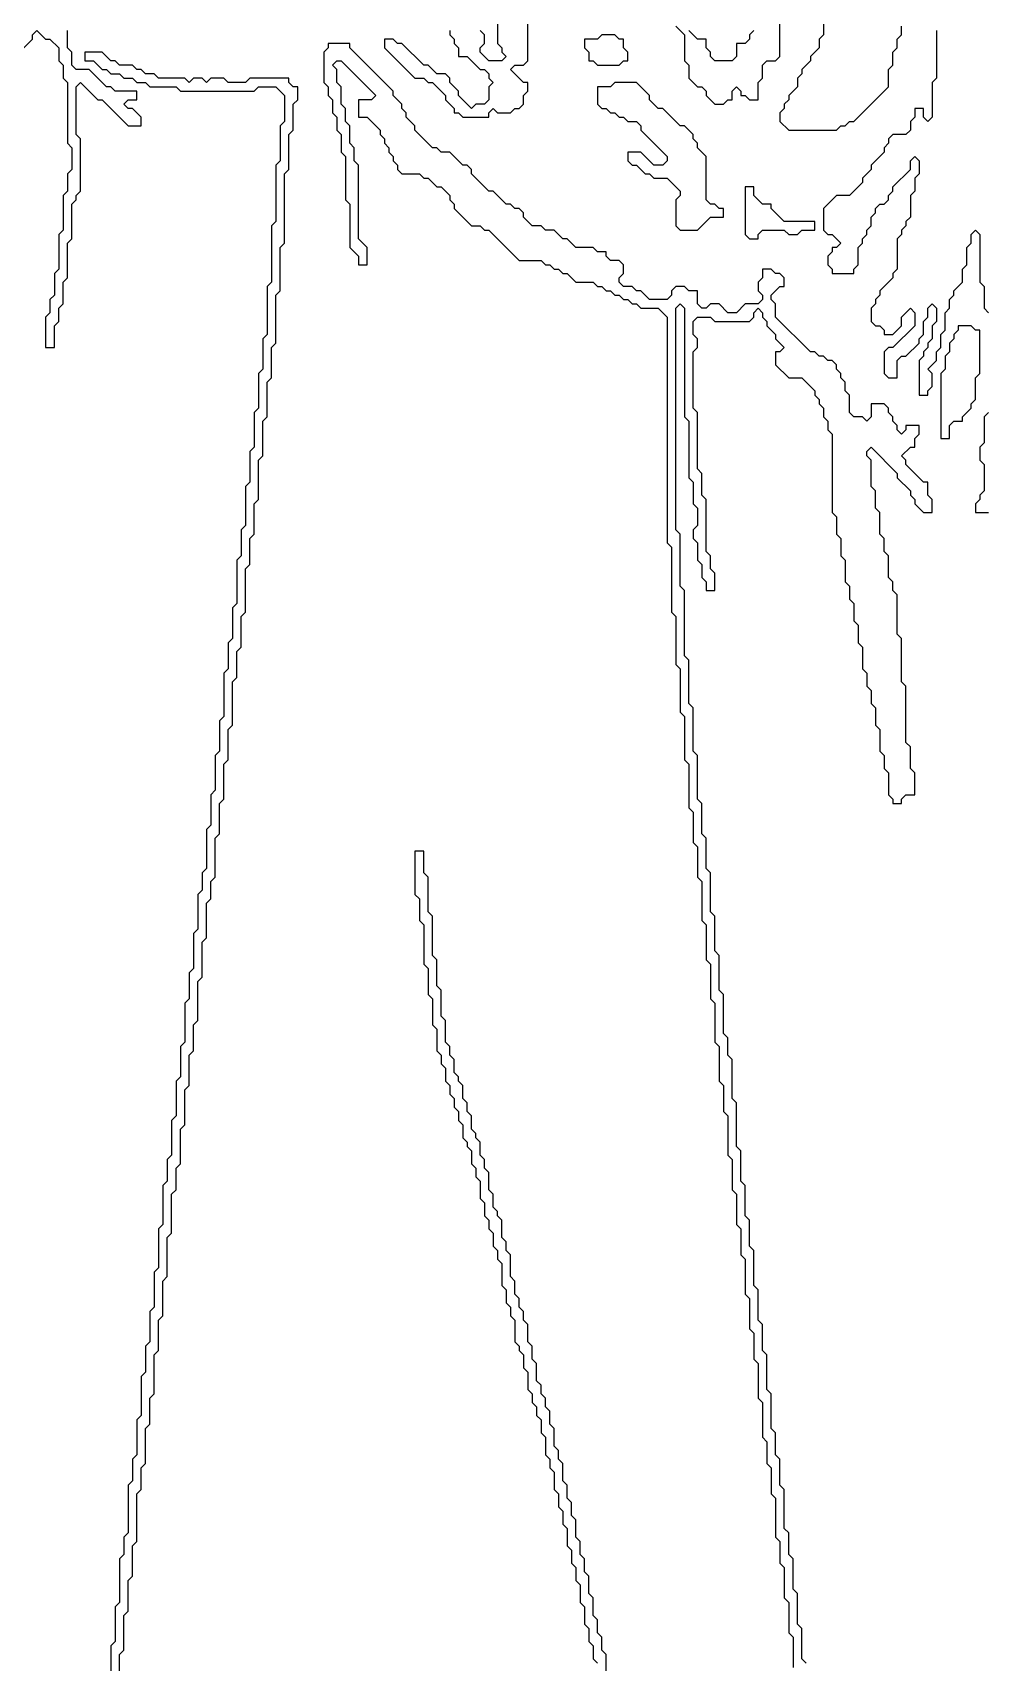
# Model space of a CAD drawing. Header units: metres. Extents: x 0 to 100, y 0 to 129.
# Drawn here: x 46.7 to 52.19, y 50.58 to 59.96 of the extents above; entities that cross this region are included whole.
import ezdxf

# ---------------------------------------------------------------- set-up
doc = ezdxf.new("R2010")
doc.units = ezdxf.units.M

msp = doc.modelspace()

# ---------------------------------------------------------------- linework, layer by layer
for points in [[(49.1, 59.975), (49.1, 59.95), (49.125, 59.925), (49.125, 59.9), (49.15, 59.875), (49.15, 59.825), (49.2, 59.825), (49.275, 59.75), (49.3, 59.75), (49.325, 59.725), (49.325, 59.7), (49.35, 59.675), (49.325, 59.65), (49.325, 59.575), (49.3, 59.55), (49.25, 59.55), (49.225, 59.525), (49.15, 59.6), (49.15, 59.625), (49.1, 59.675), (49.1, 59.7), (49.075, 59.725), (49.025, 59.725), (48.975, 59.775), (48.95, 59.775), (48.825, 59.9), (48.8, 59.9), (48.775, 59.925), (48.725, 59.925), (48.725, 59.875), (48.9, 59.7), (48.95, 59.7), (48.975, 59.675), (49, 59.675), (49.075, 59.6), (49.075, 59.575), (49.125, 59.525), (49.125, 59.5), (49.15, 59.5), (49.175, 59.475), (49.325, 59.475), (49.325, 59.5), (49.35, 59.525), (49.375, 59.5), (49.45, 59.5), (49.475, 59.525), (49.5, 59.525), (49.525, 59.55), (49.525, 59.6), (49.55, 59.625), (49.55, 59.675), (49.525, 59.675), (49.45, 59.75), (49.475, 59.775), (49.525, 59.775), (49.55, 59.8), (49.55, 60.075)], [(50.4, 60), (50.45, 59.95), (50.45, 59.8), (50.475, 59.775), (50.475, 59.7), (50.525, 59.65), (50.55, 59.65), (50.575, 59.625), (50.575, 59.6), (50.625, 59.55), (50.675, 59.55), (50.7, 59.575), (50.725, 59.575), (50.725, 59.625), (50.75, 59.65), (50.775, 59.625), (50.775, 59.6), (50.8, 59.6), (50.825, 59.575), (50.875, 59.575), (50.875, 59.675), (50.9, 59.7), (50.9, 59.775), (50.925, 59.8), (50.975, 59.8), (51, 59.825), (51, 60.125)], [(46.625, 59.85), (46.7, 59.925), (46.7, 59.95), (46.725, 59.975), (46.775, 59.925), (46.8, 59.925), (46.85, 59.875), (46.85, 59.8), (46.875, 59.775), (46.875, 59.7), (46.9, 59.675), (46.9, 59.325), (46.925, 59.3), (46.925, 59.175), (46.9, 59.15), (46.9, 59.05), (46.875, 59.025), (46.875, 58.825), (46.85, 58.8), (46.85, 58.6), (46.825, 58.575), (46.825, 58.45), (46.8, 58.425), (46.8, 58.35), (46.775, 58.325), (46.775, 58.15), (46.825, 58.15), (46.825, 58.275), (46.85, 58.3), (46.85, 58.375), (46.875, 58.4), (46.875, 58.525), (46.9, 58.55), (46.9, 58.75), (46.925, 58.775), (46.925, 58.975), (46.95, 59), (46.95, 59.025), (46.975, 59.05), (46.975, 59.35), (46.95, 59.375), (46.95, 59.65), (46.975, 59.675), (47.075, 59.575), (47.1, 59.575), (47.25, 59.425), (47.325, 59.425), (47.325, 59.475), (47.275, 59.525), (47.25, 59.525), (47.225, 59.55), (47.25, 59.575), (47.3, 59.575), (47.3, 59.625), (47.175, 59.625), (47.15, 59.65), (47.125, 59.65), (47.025, 59.75), (46.95, 59.75), (46.925, 59.775), (46.925, 59.85), (46.9, 59.875), (46.9, 59.975)], [(49.375, 60.025), (49.375, 59.9), (49.4, 59.875), (49.4, 59.85), (49.425, 59.825), (49.4, 59.8), (49.325, 59.8), (49.275, 59.85), (49.275, 59.875), (49.3, 59.9), (49.3, 59.95), (49.275, 59.975)], [(50.85, 59.975), (50.825, 59.95), (50.825, 59.925), (50.8, 59.9), (50.75, 59.9), (50.75, 59.825), (50.725, 59.8), (50.625, 59.8), (50.6, 59.825), (50.6, 59.85), (50.575, 59.875), (50.575, 59.925), (50.525, 59.925), (50.475, 59.975)], [(51.25, 60.025), (51.25, 59.95), (51.225, 59.925), (51.225, 59.875), (51.175, 59.825), (51.175, 59.8), (51.125, 59.75), (51.125, 59.725), (51.1, 59.7), (51.1, 59.65), (51.05, 59.6), (51.05, 59.575), (51.025, 59.55), (51.025, 59.525), (51, 59.5), (51, 59.45), (51.05, 59.4), (51.325, 59.4), (51.35, 59.425), (51.375, 59.425), (51.4, 59.45), (51.425, 59.45), (51.625, 59.65), (51.625, 59.75), (51.65, 59.775), (51.65, 59.85), (51.675, 59.875), (51.675, 59.925), (51.7, 59.95), (51.7, 60)], [(51.9, 59.975), (51.9, 59.7), (51.875, 59.675), (51.875, 59.475), (51.85, 59.45), (51.825, 59.475), (51.825, 59.525), (51.775, 59.525), (51.775, 59.475), (51.75, 59.45), (51.75, 59.4), (51.725, 59.375), (51.65, 59.375), (51.625, 59.35), (51.625, 59.325), (51.6, 59.3), (51.6, 59.275), (51.525, 59.2), (51.525, 59.175), (51.475, 59.125), (51.475, 59.1), (51.4, 59.025), (51.325, 59.025), (51.25, 58.95), (51.25, 58.825), (51.275, 58.8), (51.3, 58.8), (51.35, 58.75), (51.325, 58.725), (51.3, 58.725), (51.3, 58.7), (51.275, 58.675), (51.275, 58.625), (51.3, 58.6), (51.3, 58.575), (51.425, 58.575), (51.425, 58.6), (51.45, 58.625), (51.45, 58.725), (51.475, 58.75), (51.475, 58.775), (51.5, 58.8), (51.5, 58.825), (51.525, 58.85), (51.525, 58.9), (51.55, 58.925), (51.55, 58.95), (51.575, 58.975), (51.6, 58.975), (51.625, 59), (51.625, 59.025), (51.65, 59.05), (51.65, 59.075), (51.75, 59.175), (51.75, 59.225), (51.775, 59.25), (51.8, 59.225), (51.8, 59.15), (51.775, 59.125), (51.775, 59.05), (51.75, 59.025), (51.75, 58.9), (51.725, 58.875), (51.725, 58.85), (51.7, 58.825), (51.7, 58.8), (51.675, 58.775), (51.675, 58.6), (51.65, 58.575), (51.65, 58.55), (51.575, 58.475), (51.575, 58.45), (51.55, 58.425), (51.55, 58.4), (51.525, 58.375), (51.525, 58.3), (51.55, 58.275), (51.575, 58.275), (51.6, 58.25), (51.6, 58.225), (51.65, 58.225), (51.7, 58.275), (51.7, 58.325), (51.75, 58.375), (51.775, 58.35), (51.775, 58.275), (51.65, 58.15), (51.625, 58.15), (51.6, 58.125), (51.6, 58), (51.625, 57.975), (51.675, 57.975), (51.675, 58.075), (51.7, 58.1), (51.725, 58.1), (51.8, 58.175), (51.8, 58.2), (51.825, 58.225), (51.825, 58.3), (51.85, 58.325), (51.85, 58.375), (51.875, 58.4), (51.9, 58.375), (51.9, 58.3), (51.875, 58.275), (51.875, 58.2), (51.85, 58.175), (51.85, 58.15), (51.825, 58.125), (51.825, 58.1), (51.8, 58.075), (51.8, 57.875), (51.85, 57.875), (51.85, 57.9), (51.875, 57.925), (51.875, 58), (51.85, 58.025), (51.9, 58.075), (51.9, 58.125), (51.925, 58.15), (51.925, 58.225), (51.95, 58.25), (51.95, 58.35), (51.975, 58.375), (51.975, 58.425), (52, 58.45), (52, 58.475), (52.05, 58.525), (52.05, 58.6), (52.075, 58.625), (52.075, 58.725), (52.1, 58.75), (52.1, 58.8), (52.125, 58.825), (52.15, 58.8), (52.15, 58.525), (52.175, 58.5), (52.175, 58.375), (52.2, 58.35)], [(48.4, 59.9), (48.4, 59.875), (48.375, 59.85), (48.375, 59.675), (48.4, 59.65), (48.4, 59.6), (48.425, 59.575), (48.425, 59.5), (48.45, 59.475), (48.45, 59.4), (48.475, 59.375), (48.475, 59.275), (48.5, 59.25), (48.5, 59), (48.525, 58.975), (48.525, 58.725), (48.575, 58.675), (48.575, 58.625), (48.625, 58.625), (48.625, 58.725), (48.575, 58.775), (48.575, 59.2), (48.55, 59.225), (48.55, 59.3), (48.525, 59.325), (48.525, 59.425), (48.5, 59.45), (48.5, 59.525), (48.475, 59.55), (48.475, 59.65), (48.45, 59.675), (48.45, 59.75), (48.425, 59.775), (48.45, 59.8), (48.475, 59.8), (48.675, 59.6), (48.65, 59.575), (48.575, 59.575), (48.575, 59.475), (48.625, 59.475), (48.7, 59.4), (48.7, 59.375), (48.725, 59.35), (48.725, 59.325), (48.75, 59.3), (48.75, 59.275), (48.775, 59.25), (48.775, 59.225), (48.8, 59.2), (48.8, 59.175), (48.825, 59.15), (48.925, 59.15), (48.95, 59.125), (48.975, 59.125), (49.025, 59.075), (49.05, 59.075), (49.1, 59.025), (49.1, 59), (49.125, 58.975), (49.125, 58.95), (49.225, 58.85), (49.275, 58.85), (49.3, 58.825), (49.325, 58.825), (49.5, 58.65), (49.625, 58.65), (49.65, 58.625), (49.675, 58.625), (49.7, 58.6), (49.725, 58.6), (49.75, 58.575), (49.775, 58.575), (49.825, 58.525), (49.925, 58.525), (49.95, 58.5), (49.975, 58.5), (50, 58.475), (50.025, 58.475), (50.05, 58.45), (50.075, 58.45), (50.1, 58.425), (50.125, 58.425), (50.15, 58.4), (50.175, 58.4), (50.2, 58.375), (50.3, 58.375), (50.35, 58.325), (50.35, 57.025), (50.375, 57), (50.375, 56.625), (50.4, 56.6), (50.4, 56.325), (50.425, 56.3), (50.425, 56.05), (50.45, 56.025), (50.45, 55.775), (50.475, 55.75), (50.475, 55.5), (50.5, 55.475), (50.5, 55.3), (50.525, 55.275), (50.525, 55.1), (50.55, 55.075), (50.55, 54.85), (50.575, 54.825), (50.575, 54.625), (50.6, 54.6), (50.6, 54.4), (50.625, 54.375), (50.625, 54.15), (50.65, 54.125), (50.65, 53.925), (50.675, 53.9), (50.675, 53.75), (50.7, 53.725), (50.7, 53.5), (50.725, 53.475), (50.725, 53.3), (50.75, 53.275), (50.75, 53.1), (50.775, 53.075), (50.775, 52.925), (50.8, 52.9), (50.8, 52.7), (50.825, 52.675), (50.825, 52.5), (50.85, 52.475), (50.85, 52.325), (50.875, 52.3), (50.875, 52.1), (50.9, 52.075), (50.9, 51.875), (50.925, 51.85), (50.925, 51.725), (50.95, 51.7), (50.95, 51.55), (50.975, 51.525), (50.975, 51.3), (51, 51.275), (51, 51.15), (51.025, 51.125), (51.025, 50.95), (51.05, 50.925), (51.05, 50.75), (51.075, 50.725), (51.075, 50.55)], [(51.15, 50.575), (51.125, 50.6), (51.125, 50.775), (51.1, 50.8), (51.1, 50.975), (51.075, 51), (51.075, 51.175), (51.05, 51.2), (51.05, 51.325), (51.025, 51.35), (51.025, 51.575), (51, 51.6), (51, 51.75), (50.975, 51.775), (50.975, 51.9), (50.95, 51.925), (50.95, 52.125), (50.925, 52.15), (50.925, 52.35), (50.9, 52.375), (50.9, 52.525), (50.875, 52.55), (50.875, 52.725), (50.85, 52.75), (50.85, 52.95), (50.825, 52.975), (50.825, 53.125), (50.8, 53.15), (50.8, 53.325), (50.775, 53.35), (50.775, 53.525), (50.75, 53.55), (50.75, 53.8), (50.725, 53.825), (50.725, 54.05), (50.7, 54.075), (50.7, 54.175), (50.675, 54.2), (50.675, 54.425), (50.65, 54.45), (50.65, 54.65), (50.625, 54.675), (50.625, 54.875), (50.6, 54.9), (50.6, 55.125), (50.575, 55.15), (50.575, 55.325), (50.55, 55.35), (50.55, 55.525), (50.525, 55.55), (50.525, 55.8), (50.5, 55.825), (50.5, 56.075), (50.475, 56.1), (50.475, 56.35), (50.45, 56.375), (50.45, 56.75), (50.425, 56.775), (50.425, 57.075), (50.4, 57.1), (50.4, 58.375), (50.425, 58.4), (50.45, 58.375), (50.45, 57.75), (50.475, 57.725), (50.475, 57.4), (50.5, 57.375), (50.5, 57.25), (50.525, 57.225), (50.525, 57.125), (50.5, 57.1), (50.5, 57.05), (50.525, 57.025), (50.525, 56.925), (50.55, 56.9), (50.55, 56.825), (50.575, 56.8), (50.575, 56.75), (50.625, 56.75), (50.625, 56.85), (50.6, 56.875), (50.6, 56.95), (50.575, 56.975), (50.575, 57.275), (50.55, 57.3), (50.55, 57.425), (50.525, 57.45), (50.525, 57.775), (50.5, 57.8), (50.5, 58.125), (50.525, 58.15), (50.525, 58.2), (50.5, 58.225), (50.5, 58.3), (50.525, 58.325), (50.6, 58.325), (50.625, 58.3), (50.825, 58.3), (50.85, 58.325), (50.85, 58.35), (50.875, 58.375), (50.9, 58.35), (50.9, 58.325), (50.925, 58.3), (50.925, 58.275), (50.975, 58.225), (50.975, 58.2), (51.025, 58.15), (51, 58.125), (50.975, 58.125), (50.975, 58.05), (51.05, 57.975), (51.125, 57.975), (51.2, 57.9), (51.2, 57.875), (51.225, 57.85), (51.225, 57.825), (51.25, 57.8), (51.25, 57.75), (51.275, 57.725), (51.275, 57.675), (51.3, 57.65), (51.3, 57.2), (51.325, 57.175), (51.325, 57.075), (51.35, 57.05), (51.35, 56.95), (51.375, 56.925), (51.375, 56.8), (51.4, 56.775), (51.4, 56.7), (51.425, 56.675), (51.425, 56.575), (51.45, 56.55), (51.45, 56.45), (51.475, 56.425), (51.475, 56.3), (51.5, 56.275), (51.5, 56.2), (51.525, 56.175), (51.525, 56.1), (51.55, 56.075), (51.55, 55.975), (51.575, 55.95), (51.575, 55.825), (51.6, 55.8), (51.6, 55.725), (51.625, 55.7), (51.625, 55.575), (51.65, 55.55), (51.65, 55.525), (51.7, 55.525), (51.7, 55.55), (51.725, 55.575), (51.775, 55.575), (51.775, 55.7), (51.75, 55.725), (51.75, 55.85), (51.725, 55.875), (51.725, 56.2), (51.7, 56.225), (51.7, 56.475), (51.675, 56.5), (51.675, 56.725), (51.65, 56.75), (51.65, 56.8), (51.625, 56.825), (51.625, 56.95), (51.6, 56.975), (51.6, 57.05), (51.575, 57.075), (51.575, 57.2), (51.55, 57.225), (51.55, 57.325), (51.525, 57.35), (51.525, 57.5), (51.5, 57.525), (51.5, 57.55), (51.525, 57.575), (51.675, 57.425), (51.675, 57.4), (51.75, 57.325), (51.75, 57.3), (51.775, 57.275), (51.775, 57.25), (51.825, 57.2), (51.875, 57.2), (51.875, 57.275), (51.85, 57.3), (51.85, 57.375), (51.825, 57.375), (51.725, 57.475), (51.725, 57.5), (51.7, 57.525), (51.75, 57.575), (51.775, 57.575), (51.775, 57.625), (51.8, 57.65), (51.8, 57.7), (51.725, 57.7), (51.725, 57.675), (51.7, 57.65), (51.675, 57.675), (51.675, 57.7), (51.65, 57.725), (51.65, 57.75), (51.625, 57.775), (51.625, 57.8), (51.6, 57.825), (51.525, 57.825), (51.525, 57.75), (51.5, 57.725), (51.475, 57.75), (51.425, 57.75), (51.4, 57.775), (51.4, 57.875), (51.375, 57.9), (51.375, 57.95), (51.35, 57.975), (51.35, 58), (51.325, 58.025), (51.325, 58.05), (51.3, 58.075), (51.275, 58.075), (51.25, 58.1), (51.225, 58.1), (51.2, 58.125), (51.175, 58.125), (50.975, 58.325), (50.975, 58.4), (50.95, 58.425), (50.95, 58.45), (51, 58.5), (51.025, 58.5), (51.025, 58.55), (51, 58.575), (50.975, 58.575), (50.95, 58.6), (50.9, 58.6), (50.9, 58.55), (50.875, 58.525), (50.875, 58.475), (50.9, 58.45), (50.9, 58.425), (50.875, 58.4), (50.8, 58.4), (50.75, 58.35), (50.7, 58.35), (50.65, 58.4), (50.6, 58.4), (50.575, 58.375), (50.55, 58.375), (50.525, 58.4), (50.525, 58.475), (50.475, 58.475), (50.45, 58.5), (50.4, 58.5), (50.375, 58.475), (50.375, 58.45), (50.35, 58.425), (50.25, 58.425), (50.2, 58.475), (50.175, 58.475), (50.15, 58.5), (50.1, 58.5), (50.075, 58.525), (50.075, 58.55), (50.1, 58.575), (50.1, 58.625), (50.075, 58.65), (50.025, 58.65), (50, 58.675), (50, 58.7), (49.95, 58.7), (49.925, 58.725), (49.825, 58.725), (49.775, 58.775), (49.75, 58.775), (49.7, 58.825), (49.65, 58.825), (49.625, 58.85), (49.575, 58.85), (49.525, 58.9), (49.525, 58.925), (49.5, 58.95), (49.475, 58.95), (49.45, 58.975), (49.425, 58.975), (49.35, 59.05), (49.325, 59.05), (49.225, 59.15), (49.225, 59.175), (49.2, 59.2), (49.175, 59.2), (49.1, 59.275), (49.05, 59.275), (49.025, 59.3), (49, 59.3), (48.9, 59.4), (48.9, 59.425), (48.85, 59.475), (48.85, 59.5), (48.825, 59.525), (48.825, 59.55), (48.775, 59.6), (48.775, 59.625), (48.525, 59.875), (48.525, 59.9), (48.4, 59.9)], [(49.975, 59.95), (49.95, 59.925), (49.875, 59.925), (49.875, 59.875), (49.9, 59.85), (49.9, 59.8), (49.925, 59.8), (49.95, 59.775), (50.075, 59.775), (50.1, 59.8), (50.125, 59.8), (50.125, 59.85), (50.1, 59.875), (50.1, 59.925), (50.075, 59.925), (50.05, 59.95), (49.975, 59.95)], [(47, 59.85), (47, 59.8), (47.05, 59.8), (47.1, 59.75), (47.125, 59.75), (47.15, 59.725), (47.2, 59.725), (47.225, 59.7), (47.275, 59.7), (47.3, 59.675), (47.35, 59.675), (47.375, 59.65), (47.525, 59.65), (47.55, 59.625), (47.975, 59.625), (48, 59.65), (48.1, 59.65), (48.15, 59.6), (48.15, 59.45), (48.125, 59.425), (48.125, 59.225), (48.1, 59.2), (48.1, 58.875), (48.075, 58.85), (48.075, 58.525), (48.05, 58.5), (48.05, 58.225), (48.025, 58.2), (48.025, 58.025), (48, 58), (48, 57.8), (47.975, 57.775), (47.975, 57.575), (47.95, 57.55), (47.95, 57.375), (47.925, 57.35), (47.925, 57.125), (47.9, 57.1), (47.9, 56.95), (47.875, 56.925), (47.875, 56.675), (47.85, 56.65), (47.85, 56.475), (47.825, 56.45), (47.825, 56.3), (47.8, 56.275), (47.8, 56.025), (47.775, 56), (47.775, 55.825), (47.75, 55.8), (47.75, 55.6), (47.725, 55.575), (47.725, 55.4), (47.7, 55.375), (47.7, 55.15), (47.675, 55.125), (47.675, 55.025), (47.65, 55), (47.65, 54.8), (47.625, 54.775), (47.625, 54.575), (47.6, 54.55), (47.6, 54.4), (47.575, 54.375), (47.575, 54.15), (47.55, 54.125), (47.55, 53.95), (47.525, 53.925), (47.525, 53.725), (47.5, 53.7), (47.5, 53.5), (47.475, 53.475), (47.475, 53.35), (47.45, 53.325), (47.45, 53.1), (47.425, 53.075), (47.425, 52.85), (47.4, 52.825), (47.4, 52.625), (47.375, 52.6), (47.375, 52.425), (47.35, 52.4), (47.35, 52.25), (47.325, 52.225), (47.325, 52), (47.3, 51.975), (47.3, 51.775), (47.275, 51.75), (47.275, 51.625), (47.25, 51.6), (47.25, 51.325), (47.225, 51.3), (47.225, 51.2), (47.2, 51.175), (47.2, 50.925), (47.175, 50.9), (47.175, 50.7), (47.15, 50.675), (47.15, 50.525)], [(47.2, 50.475), (47.2, 50.625), (47.225, 50.65), (47.225, 50.85), (47.25, 50.875), (47.25, 51.05), (47.275, 51.075), (47.275, 51.25), (47.3, 51.275), (47.3, 51.55), (47.325, 51.575), (47.325, 51.7), (47.35, 51.725), (47.35, 51.925), (47.375, 51.95), (47.375, 52.1), (47.4, 52.125), (47.4, 52.35), (47.425, 52.375), (47.425, 52.55), (47.45, 52.575), (47.45, 52.775), (47.475, 52.8), (47.475, 53.025), (47.5, 53.05), (47.5, 53.275), (47.525, 53.3), (47.525, 53.425), (47.55, 53.45), (47.55, 53.65), (47.575, 53.675), (47.575, 53.875), (47.6, 53.9), (47.6, 54.075), (47.625, 54.1), (47.625, 54.25), (47.65, 54.275), (47.65, 54.5), (47.675, 54.525), (47.675, 54.725), (47.7, 54.75), (47.7, 54.95), (47.725, 54.975), (47.725, 55.075), (47.75, 55.1), (47.75, 55.325), (47.775, 55.35), (47.775, 55.525), (47.8, 55.55), (47.8, 55.75), (47.825, 55.775), (47.825, 55.95), (47.85, 55.975), (47.85, 56.225), (47.875, 56.25), (47.875, 56.4), (47.9, 56.425), (47.9, 56.6), (47.925, 56.625), (47.925, 56.875), (47.95, 56.9), (47.95, 57.05), (47.975, 57.075), (47.975, 57.25), (48, 57.275), (48, 57.5), (48.025, 57.525), (48.025, 57.725), (48.05, 57.75), (48.05, 57.95), (48.075, 57.975), (48.075, 58.15), (48.1, 58.175), (48.1, 58.45), (48.125, 58.475), (48.125, 58.725), (48.15, 58.75), (48.15, 59.15), (48.175, 59.175), (48.175, 59.375), (48.2, 59.4), (48.2, 59.55), (48.225, 59.575), (48.225, 59.65), (48.2, 59.65), (48.175, 59.675), (48.175, 59.7), (47.95, 59.7), (47.925, 59.675), (47.825, 59.675), (47.8, 59.7), (47.725, 59.7), (47.7, 59.675), (47.675, 59.7), (47.625, 59.7), (47.6, 59.675), (47.575, 59.7), (47.425, 59.7), (47.4, 59.725), (47.35, 59.725), (47.325, 59.75), (47.3, 59.75), (47.275, 59.775), (47.2, 59.775), (47.175, 59.8), (47.15, 59.8), (47.1, 59.85), (47, 59.85)], [(50.05, 59.675), (50.025, 59.65), (49.95, 59.65), (49.95, 59.55), (49.975, 59.525), (50, 59.525), (50.025, 59.5), (50.05, 59.5), (50.075, 59.475), (50.1, 59.475), (50.125, 59.45), (50.175, 59.45), (50.2, 59.425), (50.2, 59.4), (50.35, 59.25), (50.35, 59.225), (50.325, 59.2), (50.275, 59.2), (50.2, 59.275), (50.125, 59.275), (50.125, 59.225), (50.15, 59.2), (50.175, 59.2), (50.225, 59.15), (50.25, 59.15), (50.275, 59.125), (50.35, 59.125), (50.425, 59.05), (50.425, 59.025), (50.4, 59), (50.4, 58.85), (50.425, 58.825), (50.525, 58.825), (50.6, 58.9), (50.675, 58.9), (50.675, 58.95), (50.65, 58.95), (50.625, 58.975), (50.6, 58.975), (50.575, 59), (50.575, 59.25), (50.525, 59.3), (50.525, 59.325), (50.5, 59.35), (50.5, 59.375), (50.45, 59.425), (50.425, 59.425), (50.325, 59.525), (50.3, 59.525), (50.25, 59.575), (50.25, 59.6), (50.175, 59.675), (50.05, 59.675)], [(50.8, 59.075), (50.8, 58.8), (50.825, 58.775), (50.875, 58.775), (50.875, 58.8), (50.9, 58.825), (51.025, 58.825), (51.05, 58.8), (51.1, 58.8), (51.125, 58.825), (51.2, 58.825), (51.2, 58.875), (51.025, 58.875), (50.95, 58.95), (50.95, 58.975), (50.9, 58.975), (50.85, 59.025), (50.85, 59.075), (50.8, 59.075)], [(52.025, 58.275), (52.025, 58.25), (52, 58.225), (52, 58.2), (51.975, 58.175), (51.975, 58.125), (51.95, 58.1), (51.95, 58.025), (51.925, 58), (51.925, 57.625), (51.975, 57.625), (51.975, 57.7), (52, 57.725), (52.05, 57.725), (52.05, 57.75), (52.1, 57.8), (52.1, 57.825), (52.125, 57.85), (52.125, 57.975), (52.15, 58), (52.15, 58.25), (52.125, 58.25), (52.1, 58.275), (52.025, 58.275)], [(52.2, 57.775), (52.175, 57.75), (52.175, 57.6), (52.15, 57.575), (52.15, 57.5), (52.175, 57.475), (52.175, 57.325), (52.15, 57.3), (52.15, 57.275), (52.125, 57.25), (52.125, 57.2), (52.2, 57.2)], [(48.9, 55.25), (48.9, 55), (48.925, 54.975), (48.925, 54.85), (48.95, 54.825), (48.95, 54.6), (48.975, 54.575), (48.975, 54.425), (49, 54.4), (49, 54.25), (49.025, 54.225), (49.025, 54.1), (49.05, 54.075), (49.05, 54.025), (49.075, 54), (49.075, 53.925), (49.1, 53.9), (49.1, 53.85), (49.125, 53.825), (49.125, 53.775), (49.15, 53.75), (49.15, 53.7), (49.175, 53.675), (49.175, 53.6), (49.2, 53.575), (49.2, 53.55), (49.225, 53.525), (49.225, 53.45), (49.25, 53.425), (49.25, 53.375), (49.275, 53.35), (49.275, 53.25), (49.3, 53.225), (49.3, 53.15), (49.325, 53.125), (49.325, 53.075), (49.35, 53.05), (49.35, 52.975), (49.375, 52.95), (49.375, 52.9), (49.4, 52.875), (49.4, 52.75), (49.425, 52.725), (49.425, 52.65), (49.45, 52.625), (49.45, 52.575), (49.475, 52.55), (49.475, 52.425), (49.5, 52.4), (49.5, 52.375), (49.525, 52.35), (49.525, 52.275), (49.55, 52.25), (49.55, 52.15), (49.575, 52.125), (49.575, 52.075), (49.6, 52.05), (49.6, 52), (49.625, 51.975), (49.625, 51.9), (49.65, 51.875), (49.65, 51.775), (49.675, 51.75), (49.675, 51.7), (49.7, 51.675), (49.7, 51.575), (49.725, 51.55), (49.725, 51.475), (49.75, 51.45), (49.75, 51.375), (49.775, 51.35), (49.775, 51.25), (49.8, 51.225), (49.8, 51.15), (49.825, 51.125), (49.825, 51.05), (49.85, 51.025), (49.85, 50.925), (49.875, 50.9), (49.875, 50.8), (49.9, 50.775), (49.9, 50.7), (49.925, 50.675), (49.925, 50.6), (49.95, 50.575)], [(50, 50.525), (50, 50.625), (49.975, 50.65), (49.975, 50.725), (49.95, 50.75), (49.95, 50.825), (49.925, 50.85), (49.925, 50.95), (49.9, 50.975), (49.9, 51.075), (49.875, 51.1), (49.875, 51.175), (49.85, 51.2), (49.85, 51.275), (49.825, 51.3), (49.825, 51.4), (49.8, 51.425), (49.8, 51.5), (49.775, 51.525), (49.775, 51.6), (49.75, 51.625), (49.75, 51.725), (49.725, 51.75), (49.725, 51.8), (49.7, 51.825), (49.7, 51.925), (49.675, 51.95), (49.675, 52.025), (49.65, 52.05), (49.65, 52.1), (49.625, 52.125), (49.625, 52.175), (49.6, 52.2), (49.6, 52.3), (49.575, 52.325), (49.575, 52.4), (49.55, 52.425), (49.55, 52.525), (49.525, 52.55), (49.525, 52.6), (49.5, 52.625), (49.5, 52.675), (49.475, 52.7), (49.475, 52.775), (49.45, 52.8), (49.45, 52.925), (49.425, 52.95), (49.425, 53), (49.4, 53.025), (49.4, 53.125), (49.375, 53.15), (49.375, 53.175), (49.35, 53.2), (49.35, 53.275), (49.325, 53.3), (49.325, 53.4), (49.3, 53.425), (49.3, 53.475), (49.275, 53.5), (49.275, 53.575), (49.25, 53.6), (49.25, 53.625), (49.225, 53.65), (49.225, 53.725), (49.2, 53.75), (49.2, 53.8), (49.175, 53.825), (49.175, 53.9), (49.15, 53.925), (49.15, 53.95), (49.125, 53.975), (49.125, 54.05), (49.1, 54.075), (49.1, 54.125), (49.075, 54.15), (49.075, 54.275), (49.05, 54.3), (49.05, 54.45), (49.025, 54.475), (49.025, 54.625), (49, 54.65), (49, 54.875), (48.975, 54.9), (48.975, 55.1), (48.95, 55.125), (48.95, 55.25), (48.9, 55.25)]]:
    msp.add_lwpolyline(points)

doc.saveas('drawing.dxf')
